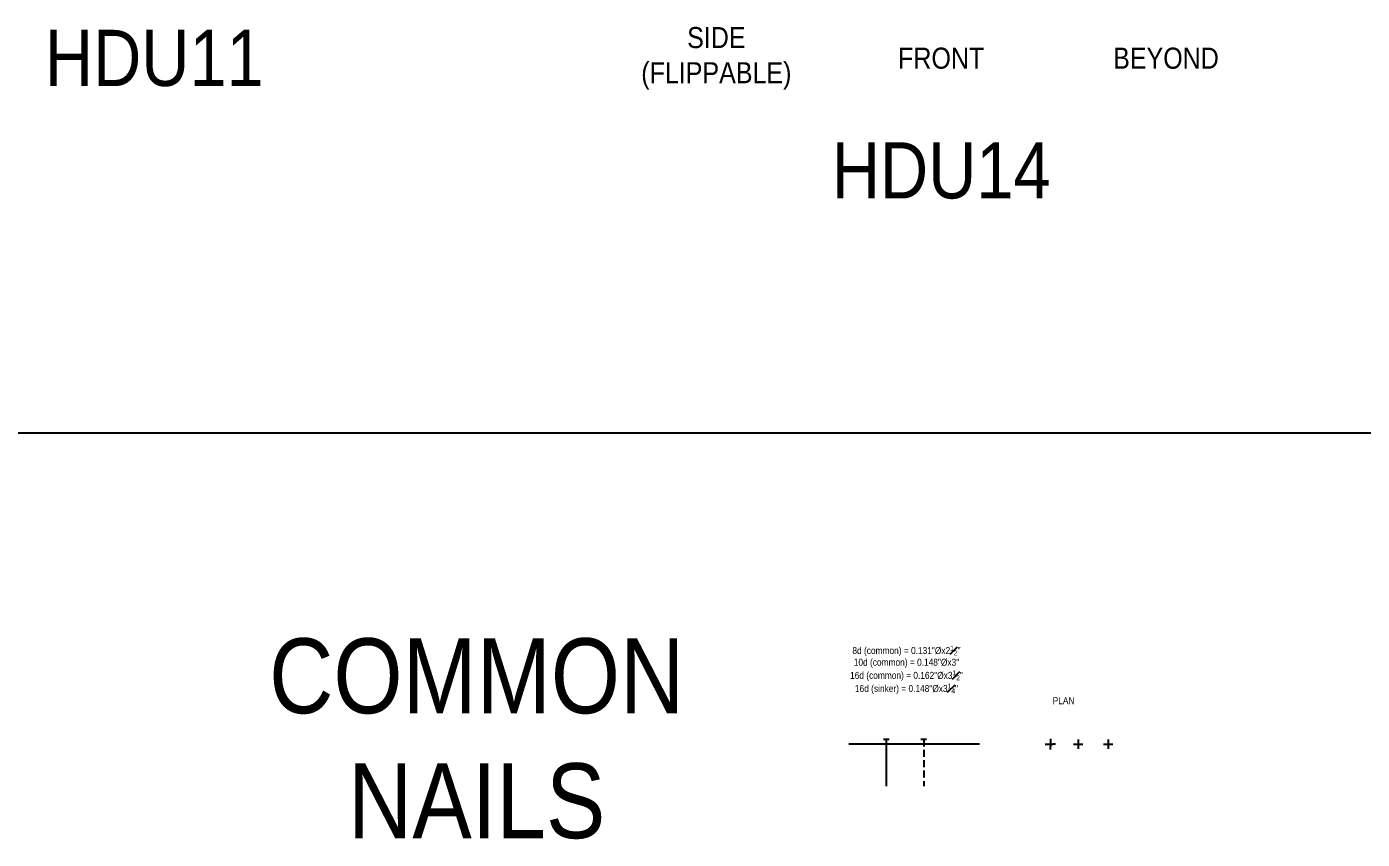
# Model space of a CAD drawing. Header units: inches. Extents: x -2661 to 42767, y -1222 to 9099.
# Drawn here: x 1300.2 to 1371.5, y 1394.1 to 1437.5 of the extents above; entities that cross this region are included whole.
import ezdxf

# ---------------------------------------------------------------- set-up
doc = ezdxf.new("R2010")
doc.units = ezdxf.units.IN
doc.header["$LTSCALE"] = 12
doc.header["$MEASUREMENT"] = 0
doc.linetypes.add('HIDDEN8', pattern=[0.04625, 0.03125, -0.015])
doc.layers.get('0').update_dxf_attribs({"linetype": 'CONTINUOUS'})
doc.layers.add('S-ANNO-NONPLOT', color=253, linetype='CONTINUOUS', plot=False, transparency=0.5)
for name, color, linetype in [('S-ANNO-NOTE', 4, 'CONTINUOUS'), ('S-EXISTING', 1, 'CONTINUOUS'), ('S-NAIL', 2, 'CONTINUOUS')]:
    doc.layers.add(name, color=color, linetype=linetype)
doc.styles.add('Arial', font='arial.ttf', dxfattribs={"width": 0.85})

# ---------------------------------------------------------------- blocks, each defined once
blk = doc.blocks.new('NAIL-END-HIDDEN')
for p, q in [((-0.282, 0), (-0.131, 0)), ((0, 0.282), (0, 0.131)), ((0.282, 0), (0.131, 0)), ((0, -0.282), (0, -0.131))]:
    blk.add_line(p, q)
at = {"color": 252}
for p, q in [((-0.131, 0), (0.131, 0)), ((0, 0.131), (0, -0.131))]:
    blk.add_line(p, q, dxfattribs=at)
blk = doc.blocks.new('NAIL-END')
at = {"color": 0}
for p, q in [((-0.25, 0), (0.25, 0)), ((0, 0.25), (0, -0.25))]:
    blk.add_line(p, q, dxfattribs=at)
blk = doc.blocks.new('*U457')
at = {"color": 3}
blk.add_line((0.154, 0.25), (-0.154, 0.25), dxfattribs=at)
at = {"color": 0, "linetype": 'ByBlock'}
blk.add_line((0, 0.25), (0, -2.25), dxfattribs=at)

msp = doc.modelspace()

# ---------------------------------------------------------------- linework, layer by layer
at = {"layer": 'S-ANNO-NONPLOT'}
msp.add_line((1351.01315, 1399.21095), (1344.04054, 1399.21095), dxfattribs=at)
at = {"layer": 'S-ANNO-NOTE', "color": 6}
msp.add_line((1254.57281, 1415.82455), (1394.90873, 1415.82455), dxfattribs=at)

# ---------------------------------------------------------------- block references
at = {"layer": 'S-EXISTING', "color": 1}
msp.add_blockref('NAIL-END', (1357.89171, 1399.21095), dxfattribs=at)
at = {"layer": 'S-NAIL'}
for name, p in [('*U457', (1346.04054, 1399.21095)), ('NAIL-END-HIDDEN', (1354.80018, 1399.21095)), ('NAIL-END', (1356.29178, 1399.21095))]:
    msp.add_blockref(name, p, dxfattribs=at)
at = {"layer": 'S-NAIL', "color": 1, "linetype": 'HIDDEN8'}
msp.add_blockref('*U457', (1348.04054, 1399.21095), dxfattribs=at)

# ---------------------------------------------------------------- texts
at = {"layer": 'S-ANNO-NOTE', "color": 191, "attachment_point": 5, "style": 'Arial'}
for s, insert, char_height in [('HDU11', (1306.97389, 1435.81148), 3), ('SIDE\\P(FLIPPABLE)', (1336.97389, 1435.81148), 1.125), ('FRONT', (1348.97389, 1435.81148), 1.125), ('BEYOND', (1360.97389, 1435.81148), 1.125), ('HDU14', (1348.97389, 1429.81148), 3)]:
    msp.add_mtext(s, dxfattribs=dict(at, insert=insert, char_height=char_height))
for s, insert, char_height, width in [('\\A1;COMMON NAILS', (1324.18272, 1399.49362), 4, 27.0635588), ('\\A1;8d (common) = 0.131"%%Cx2{\\H0.7x;\\S1#2;}"\\P10d (common) = 0.148"%%Cx3"\\P16d (common) = 0.162"%%Cx3{\\H0.7x;\\S1#2;}"\\P16d (sinker) = 0.148"%%Cx3{\\H0.7x;\\S1#4;}"', (1347.12089, 1403.17348), 0.375, 9.6849233), ('\\A1;PLAN', (1355.50513, 1401.52732), 0.375, 4.1613596)]:
    msp.add_mtext(s, dxfattribs=dict(at, insert=insert, char_height=char_height, width=width))

doc.saveas('drawing.dxf')
